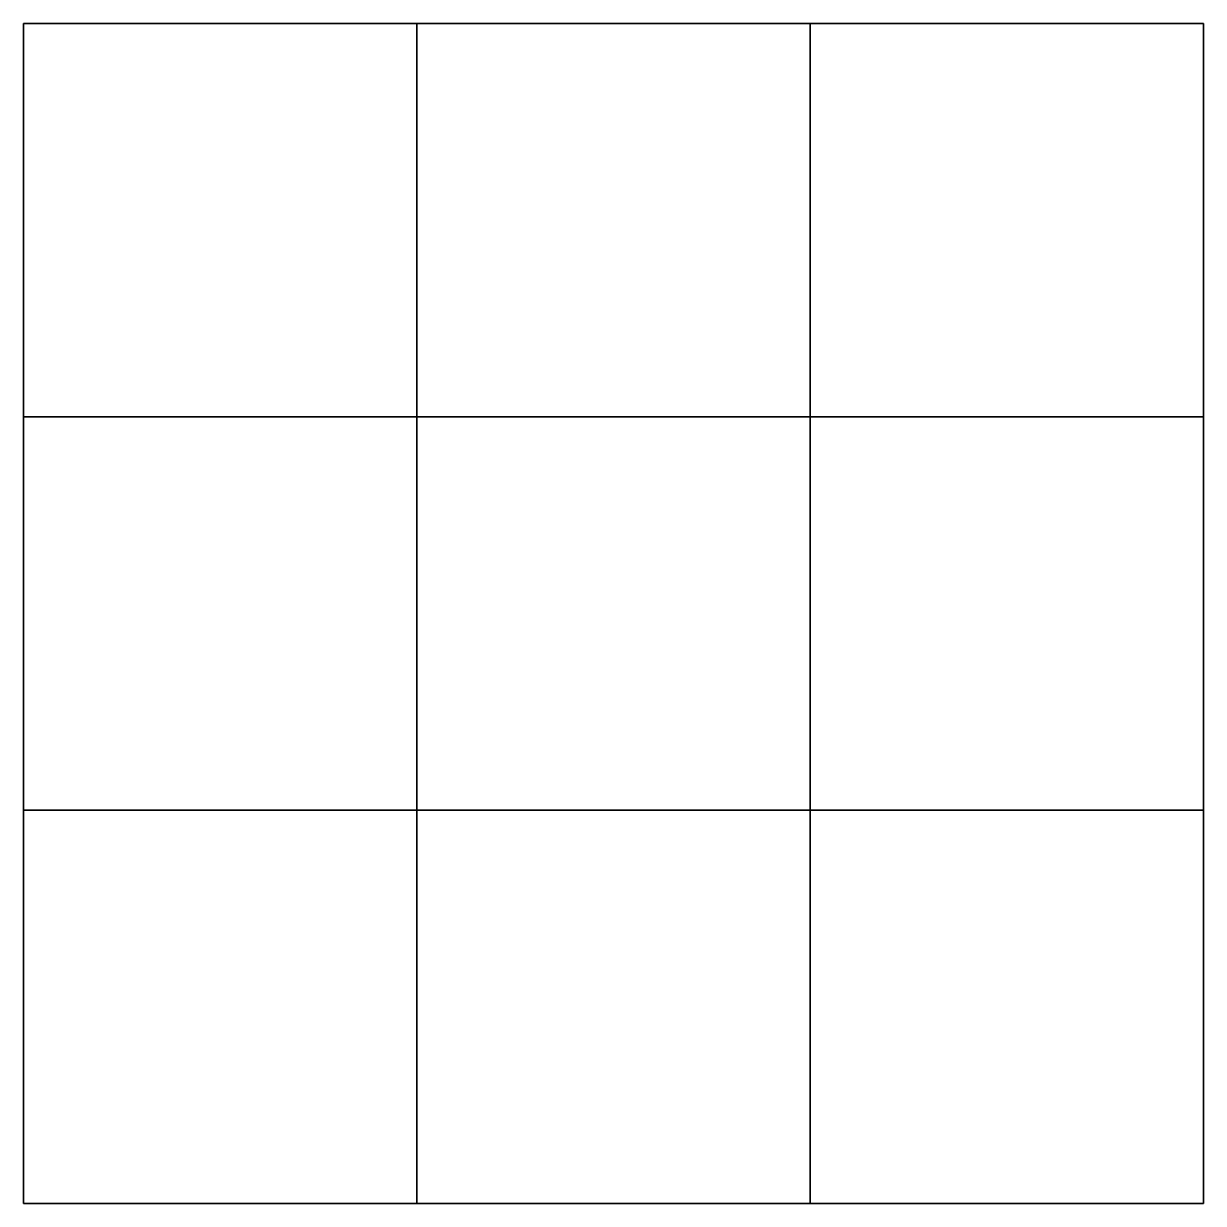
# Model space of a CAD drawing. Header units: millimetres. Extents: x -37.5 to 37.5, y -37.5 to 37.5.
import ezdxf

# ---------------------------------------------------------------- set-up
doc = ezdxf.new("R2010")
doc.units = ezdxf.units.MM
for name, color, linetype in [('STAGE_01', 31, 'Continuous'), ('STAGE_02', 32, 'Continuous'), ('STAGE_03', 33, 'Continuous'), ('STAGE_04', 34, 'Continuous'), ('STAGE_05', 35, 'Continuous')]:
    doc.layers.add(name, color=color, linetype=linetype)

# ---------------------------------------------------------------- blocks, each defined once
blk = doc.blocks.new('001_CHAIR_BENCH_B001')
for points in [[(12.5, 37.5, -7.5), (-12.5, 37.5, -7.5), (-12.5, 37.5, 7.5), (12.5, 37.5, 7.5)], [(-12.5, -37.5, -7.5), (-12.5, -37.5, 7.5), (-12.5, 37.5, 7.5), (-12.5, 37.5, -7.5)], [(12.5, -37.5, -7.5), (-12.5, -37.5, -7.5), (-12.5, 37.5, -7.5), (12.5, 37.5, -7.5)], [(12.5, -37.5, 7.5), (12.5, 37.5, 7.5), (-12.5, 37.5, 7.5), (-12.5, -37.5, 7.5)], [(12.5, -37.5, -7.5), (12.5, 37.5, -7.5), (12.5, 37.5, 7.5), (12.5, -37.5, 7.5)], [(12.5, -37.5, -7.5), (12.5, -37.5, 7.5), (-12.5, -37.5, 7.5), (-12.5, -37.5, -7.5)]]:
    blk.add_3dface(points)
at = {"flags": 1}
for tag in ['SEQ', 'STAGE', 'GRASP']:
    blk.add_attdef(tag, (0, 0), '', height=2, dxfattribs=at)
blk = doc.blocks.new('001_CHAIR_BENCH_B002')
for points in [[(12.5, 37.5, -7.5), (-12.5, 37.5, -7.5), (-12.5, 37.5, 7.5), (12.5, 37.5, 7.5)], [(-12.5, -37.5, -7.5), (-12.5, -37.5, 7.5), (-12.5, 37.5, 7.5), (-12.5, 37.5, -7.5)], [(12.5, -37.5, -7.5), (-12.5, -37.5, -7.5), (-12.5, 37.5, -7.5), (12.5, 37.5, -7.5)], [(12.5, -37.5, 7.5), (12.5, 37.5, 7.5), (-12.5, 37.5, 7.5), (-12.5, -37.5, 7.5)], [(12.5, -37.5, -7.5), (12.5, 37.5, -7.5), (12.5, 37.5, 7.5), (12.5, -37.5, 7.5)], [(12.5, -37.5, -7.5), (12.5, -37.5, 7.5), (-12.5, -37.5, 7.5), (-12.5, -37.5, -7.5)]]:
    blk.add_3dface(points)
at = {"flags": 1}
for tag in ['SEQ', 'STAGE', 'GRASP']:
    blk.add_attdef(tag, (0, 0), '', height=2, dxfattribs=at)
blk = doc.blocks.new('001_CHAIR_BENCH_B003')
for points in [[(12.5, 37.5, -7.5), (-12.5, 37.5, -7.5), (-12.5, 37.5, 7.5), (12.5, 37.5, 7.5)], [(-12.5, -37.5, -7.5), (-12.5, -37.5, 7.5), (-12.5, 37.5, 7.5), (-12.5, 37.5, -7.5)], [(12.5, -37.5, -7.5), (-12.5, -37.5, -7.5), (-12.5, 37.5, -7.5), (12.5, 37.5, -7.5)], [(12.5, -37.5, 7.5), (12.5, 37.5, 7.5), (-12.5, 37.5, 7.5), (-12.5, -37.5, 7.5)], [(12.5, -37.5, -7.5), (12.5, 37.5, -7.5), (12.5, 37.5, 7.5), (12.5, -37.5, 7.5)], [(12.5, -37.5, -7.5), (12.5, -37.5, 7.5), (-12.5, -37.5, 7.5), (-12.5, -37.5, -7.5)]]:
    blk.add_3dface(points)
at = {"flags": 1}
for tag in ['SEQ', 'STAGE', 'GRASP']:
    blk.add_attdef(tag, (0, 0), '', height=2, dxfattribs=at)
blk = doc.blocks.new('001_CHAIR_BENCH_B004')
for points in [[(12.5, 37.5, -7.5), (-12.5, 37.5, -7.5), (-12.5, 37.5, 7.5), (12.5, 37.5, 7.5)], [(-12.5, -37.5, -7.5), (-12.5, -37.5, 7.5), (-12.5, 37.5, 7.5), (-12.5, 37.5, -7.5)], [(12.5, -37.5, -7.5), (-12.5, -37.5, -7.5), (-12.5, 37.5, -7.5), (12.5, 37.5, -7.5)], [(12.5, -37.5, 7.5), (12.5, 37.5, 7.5), (-12.5, 37.5, 7.5), (-12.5, -37.5, 7.5)], [(12.5, -37.5, -7.5), (12.5, 37.5, -7.5), (12.5, 37.5, 7.5), (12.5, -37.5, 7.5)], [(12.5, -37.5, -7.5), (12.5, -37.5, 7.5), (-12.5, -37.5, 7.5), (-12.5, -37.5, -7.5)]]:
    blk.add_3dface(points)
at = {"flags": 1}
for tag in ['SEQ', 'STAGE', 'GRASP']:
    blk.add_attdef(tag, (0, 0), '', height=2, dxfattribs=at)
blk = doc.blocks.new('001_CHAIR_BENCH_B005')
for points in [[(12.5, 37.5, -7.5), (-12.5, 37.5, -7.5), (-12.5, 37.5, 7.5), (12.5, 37.5, 7.5)], [(-12.5, -37.5, -7.5), (-12.5, -37.5, 7.5), (-12.5, 37.5, 7.5), (-12.5, 37.5, -7.5)], [(12.5, -37.5, -7.5), (-12.5, -37.5, -7.5), (-12.5, 37.5, -7.5), (12.5, 37.5, -7.5)], [(12.5, -37.5, 7.5), (12.5, 37.5, 7.5), (-12.5, 37.5, 7.5), (-12.5, -37.5, 7.5)], [(12.5, -37.5, -7.5), (12.5, 37.5, -7.5), (12.5, 37.5, 7.5), (12.5, -37.5, 7.5)], [(12.5, -37.5, -7.5), (12.5, -37.5, 7.5), (-12.5, -37.5, 7.5), (-12.5, -37.5, -7.5)]]:
    blk.add_3dface(points)
at = {"flags": 1}
for tag in ['SEQ', 'STAGE', 'GRASP']:
    blk.add_attdef(tag, (0, 0), '', height=2, dxfattribs=at)
blk = doc.blocks.new('001_CHAIR_BENCH_B006')
for points in [[(12.5, 37.5, -7.5), (-12.5, 37.5, -7.5), (-12.5, 37.5, 7.5), (12.5, 37.5, 7.5)], [(-12.5, -37.5, -7.5), (-12.5, -37.5, 7.5), (-12.5, 37.5, 7.5), (-12.5, 37.5, -7.5)], [(12.5, -37.5, -7.5), (-12.5, -37.5, -7.5), (-12.5, 37.5, -7.5), (12.5, 37.5, -7.5)], [(12.5, -37.5, 7.5), (12.5, 37.5, 7.5), (-12.5, 37.5, 7.5), (-12.5, -37.5, 7.5)], [(12.5, -37.5, -7.5), (12.5, 37.5, -7.5), (12.5, 37.5, 7.5), (12.5, -37.5, 7.5)], [(12.5, -37.5, -7.5), (12.5, -37.5, 7.5), (-12.5, -37.5, 7.5), (-12.5, -37.5, -7.5)]]:
    blk.add_3dface(points)
at = {"flags": 1}
for tag in ['SEQ', 'STAGE', 'GRASP']:
    blk.add_attdef(tag, (0, 0), '', height=2, dxfattribs=at)
blk = doc.blocks.new('001_CHAIR_BENCH_B007')
for points in [[(12.5, 37.5, -7.5), (-12.5, 37.5, -7.5), (-12.5, 37.5, 7.5), (12.5, 37.5, 7.5)], [(-12.5, -37.5, -7.5), (-12.5, -37.5, 7.5), (-12.5, 37.5, 7.5), (-12.5, 37.5, -7.5)], [(12.5, -37.5, -7.5), (-12.5, -37.5, -7.5), (-12.5, 37.5, -7.5), (12.5, 37.5, -7.5)], [(12.5, -37.5, 7.5), (12.5, 37.5, 7.5), (-12.5, 37.5, 7.5), (-12.5, -37.5, 7.5)], [(12.5, -37.5, -7.5), (12.5, 37.5, -7.5), (12.5, 37.5, 7.5), (12.5, -37.5, 7.5)], [(12.5, -37.5, -7.5), (12.5, -37.5, 7.5), (-12.5, -37.5, 7.5), (-12.5, -37.5, -7.5)]]:
    blk.add_3dface(points)
at = {"flags": 1}
for tag in ['SEQ', 'STAGE', 'GRASP']:
    blk.add_attdef(tag, (0, 0), '', height=2, dxfattribs=at)
blk = doc.blocks.new('001_CHAIR_BENCH_B008')
for points in [[(12.5, 37.5, -7.5), (-12.5, 37.5, -7.5), (-12.5, 37.5, 7.5), (12.5, 37.5, 7.5)], [(-12.5, -37.5, -7.5), (-12.5, -37.5, 7.5), (-12.5, 37.5, 7.5), (-12.5, 37.5, -7.5)], [(12.5, -37.5, -7.5), (-12.5, -37.5, -7.5), (-12.5, 37.5, -7.5), (12.5, 37.5, -7.5)], [(12.5, -37.5, 7.5), (12.5, 37.5, 7.5), (-12.5, 37.5, 7.5), (-12.5, -37.5, 7.5)], [(12.5, -37.5, -7.5), (12.5, 37.5, -7.5), (12.5, 37.5, 7.5), (12.5, -37.5, 7.5)], [(12.5, -37.5, -7.5), (12.5, -37.5, 7.5), (-12.5, -37.5, 7.5), (-12.5, -37.5, -7.5)]]:
    blk.add_3dface(points)
at = {"flags": 1}
for tag in ['SEQ', 'STAGE', 'GRASP']:
    blk.add_attdef(tag, (0, 0), '', height=2, dxfattribs=at)
blk = doc.blocks.new('001_CHAIR_BENCH_B009')
for points in [[(-37.5, -12.5, -7.5), (-37.5, -12.5, 7.5), (-37.5, 12.5, 7.5), (-37.5, 12.5, -7.5)], [(-37.5, 12.5, -7.5), (-37.5, 12.5, 7.5), (37.5, 12.5, 7.5), (37.5, 12.5, -7.5)], [(-37.5, -12.5, -7.5), (-37.5, 12.5, -7.5), (37.5, 12.5, -7.5), (37.5, -12.5, -7.5)], [(-37.5, -12.5, 7.5), (37.5, -12.5, 7.5), (37.5, 12.5, 7.5), (-37.5, 12.5, 7.5)], [(37.5, -12.5, -7.5), (37.5, 12.5, -7.5), (37.5, 12.5, 7.5), (37.5, -12.5, 7.5)], [(-37.5, -12.5, -7.5), (37.5, -12.5, -7.5), (37.5, -12.5, 7.5), (-37.5, -12.5, 7.5)]]:
    blk.add_3dface(points)
at = {"flags": 1}
for tag in ['SEQ', 'STAGE', 'GRASP']:
    blk.add_attdef(tag, (0, 0), '', height=2, dxfattribs=at)
blk = doc.blocks.new('001_CHAIR_BENCH_B010')
for points in [[(-37.5, -12.5, -7.5), (-37.5, -12.5, 7.5), (-37.5, 12.5, 7.5), (-37.5, 12.5, -7.5)], [(-37.5, 12.5, -7.5), (-37.5, 12.5, 7.5), (37.5, 12.5, 7.5), (37.5, 12.5, -7.5)], [(-37.5, -12.5, -7.5), (-37.5, 12.5, -7.5), (37.5, 12.5, -7.5), (37.5, -12.5, -7.5)], [(-37.5, -12.5, 7.5), (37.5, -12.5, 7.5), (37.5, 12.5, 7.5), (-37.5, 12.5, 7.5)], [(37.5, -12.5, -7.5), (37.5, 12.5, -7.5), (37.5, 12.5, 7.5), (37.5, -12.5, 7.5)], [(-37.5, -12.5, -7.5), (37.5, -12.5, -7.5), (37.5, -12.5, 7.5), (-37.5, -12.5, 7.5)]]:
    blk.add_3dface(points)
at = {"flags": 1}
for tag in ['SEQ', 'STAGE', 'GRASP']:
    blk.add_attdef(tag, (0, 0), '', height=2, dxfattribs=at)
blk = doc.blocks.new('001_CHAIR_BENCH_B011')
for points in [[(-37.5, -12.5, -7.5), (-37.5, -12.5, 7.5), (-37.5, 12.5, 7.5), (-37.5, 12.5, -7.5)], [(-37.5, 12.5, -7.5), (-37.5, 12.5, 7.5), (37.5, 12.5, 7.5), (37.5, 12.5, -7.5)], [(-37.5, -12.5, -7.5), (-37.5, 12.5, -7.5), (37.5, 12.5, -7.5), (37.5, -12.5, -7.5)], [(-37.5, -12.5, 7.5), (37.5, -12.5, 7.5), (37.5, 12.5, 7.5), (-37.5, 12.5, 7.5)], [(37.5, -12.5, -7.5), (37.5, 12.5, -7.5), (37.5, 12.5, 7.5), (37.5, -12.5, 7.5)], [(-37.5, -12.5, -7.5), (37.5, -12.5, -7.5), (37.5, -12.5, 7.5), (-37.5, -12.5, 7.5)]]:
    blk.add_3dface(points)
at = {"flags": 1}
for tag in ['SEQ', 'STAGE', 'GRASP']:
    blk.add_attdef(tag, (0, 0), '', height=2, dxfattribs=at)

msp = doc.modelspace()

# ---------------------------------------------------------------- block references
at = {"layer": 'STAGE_01'}
for name, p in [('001_CHAIR_BENCH_B001', (-25, 0, 7.5)), ('001_CHAIR_BENCH_B002', (25, 0, 7.5))]:
    msp.add_blockref(name, p, dxfattribs=at)
at = {"layer": 'STAGE_02'}
for name, p in [('001_CHAIR_BENCH_B003', (-25, 0, 22.5)), ('001_CHAIR_BENCH_B004', (25, 0, 22.5))]:
    msp.add_blockref(name, p, dxfattribs=at)
at = {"layer": 'STAGE_03'}
for name, p in [('001_CHAIR_BENCH_B005', (-25, 0, 37.5)), ('001_CHAIR_BENCH_B006', (25, 0, 37.5))]:
    msp.add_blockref(name, p, dxfattribs=at)
at = {"layer": 'STAGE_04'}
for name, p in [('001_CHAIR_BENCH_B007', (-25, 0, 52.5)), ('001_CHAIR_BENCH_B008', (25, 0, 52.5))]:
    msp.add_blockref(name, p, dxfattribs=at)
at = {"layer": 'STAGE_05'}
for name, p in [('001_CHAIR_BENCH_B011', (0, 25, 67.5)), ('001_CHAIR_BENCH_B010', (0, 0, 67.5)), ('001_CHAIR_BENCH_B009', (0, -25, 67.5))]:
    msp.add_blockref(name, p, dxfattribs=at)

doc.saveas('drawing.dxf')
